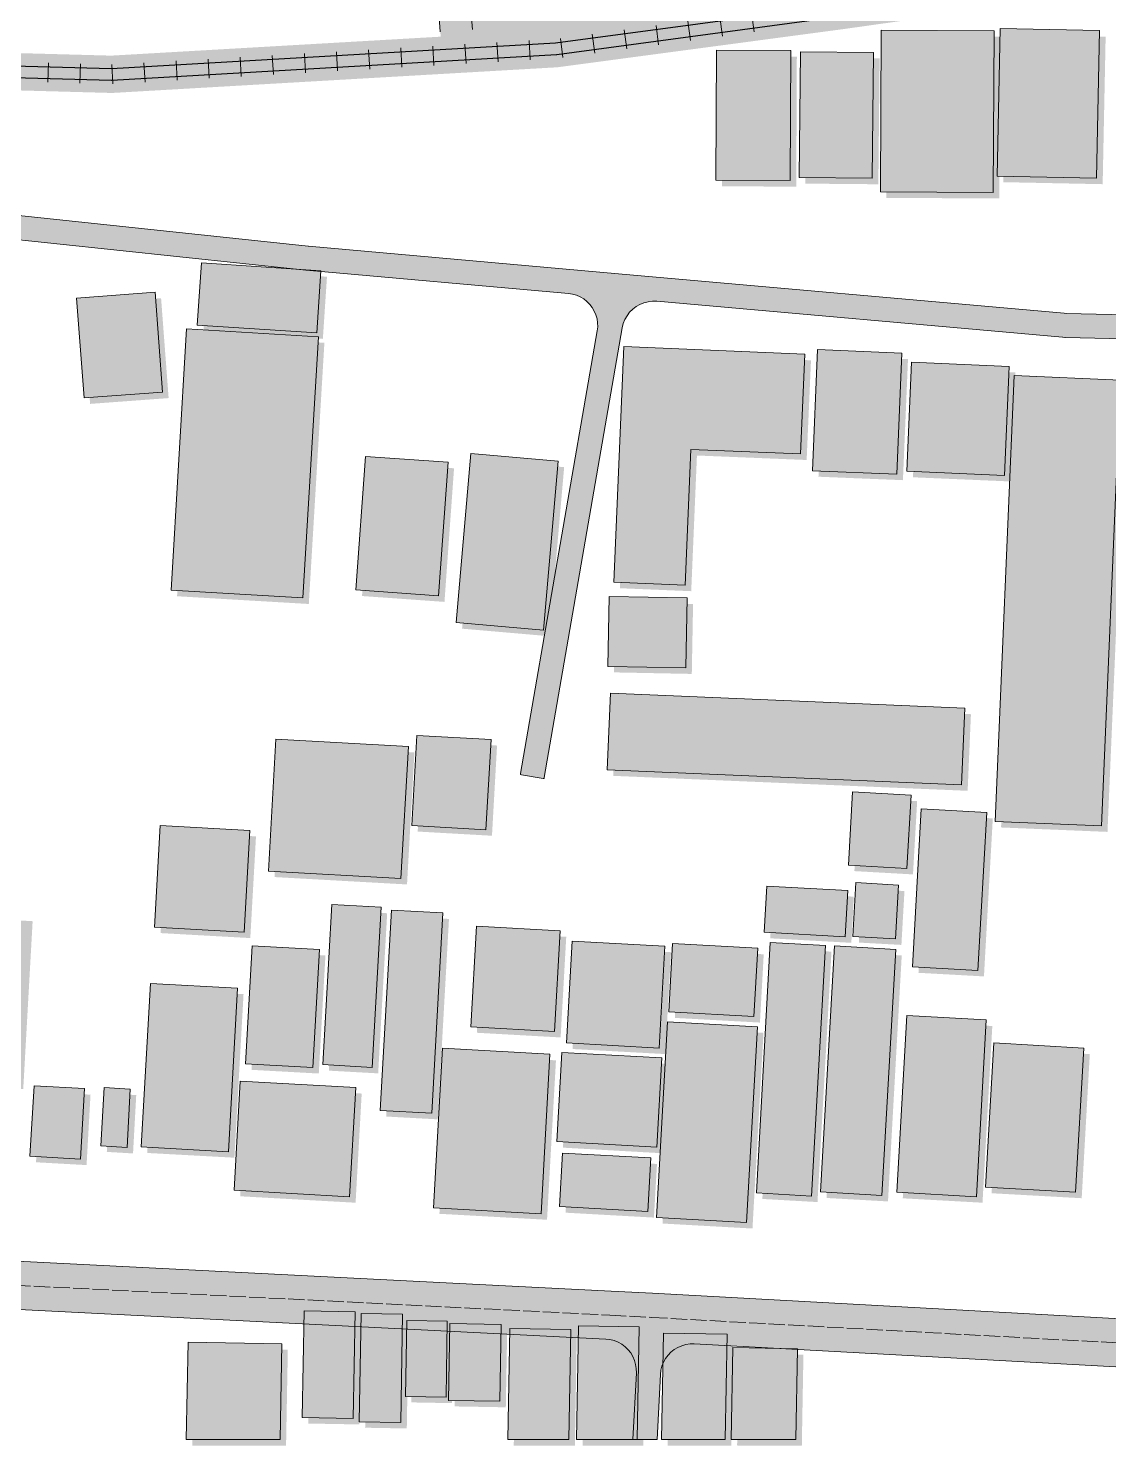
# Model space of a CAD drawing. Header units: metres. Extents: x 305859 to 307221, y 9155922 to 9156786.
# Drawn here: x 306491.3 to 306625.7, y 9155924.2 to 9156100.6 of the extents above; entities that cross this region are included whole.
import ezdxf

# ---------------------------------------------------------------- set-up
doc = ezdxf.new("R2010")
doc.units = ezdxf.units.M
doc.linetypes.add('DASHED', pattern=[1.524, 1.27, -0.254])
for name, color, linetype, lineweight, true_color in [('B-BAYANGAN', 7, 'Continuous', 0, 0x76786c), ('J-PERKERASAN_JALAN', 7, 'Continuous', 9, 0x989896), ('J-SUMBU_KOLEKTOR', 7, 'DASHED', 18, 0xffffff), ('K-BANGUNAN_LUAR_TAPAK', 7, 'Continuous', 9, 0xdedede), ('K-REL_BALAS', 7, 'Continuous', 0, 0xb0a89c), ('K-REL_BANTALAN', 7, 'Continuous', 9, 0x5a5a5a), ('K-REL_KA', 7, 'Continuous', 25, 0x282828)]:
    doc.layers.add(name, color=color, linetype=linetype, lineweight=lineweight, true_color=true_color)

msp = doc.modelspace()

# ---------------------------------------------------------------- hatches: boundary and pattern name
at = {"layer": 'B-BAYANGAN', "true_color": 0x76786c}
h = msp.add_hatch(color=8, dxfattribs=at)
h.dxf.hatch_style = 1
h.paths.add_polyline_path([(306612.96, 9156099.77), (306625.32, 9156099.52), (306624.95, 9156081.17), (306612.59, 9156081.42), (306612.96, 9156099.77)])
h = msp.add_hatch(color=8, dxfattribs=at)
h.dxf.hatch_style = 1
h.paths.add_polyline_path([(306598.16, 9156099.59), (306612.21, 9156099.51), (306612.09, 9156079.39), (306598.04, 9156079.47), (306598.16, 9156099.59)])
h = msp.add_hatch(color=8, dxfattribs=at)
h.dxf.hatch_style = 1
h.paths.add_polyline_path([(306577.67, 9156097.08), (306586.9, 9156097.03), (306586.83, 9156080.86), (306577.59, 9156080.91), (306577.67, 9156097.08)])
h = msp.add_hatch(color=8, dxfattribs=at)
h.dxf.hatch_style = 1
h.paths.add_polyline_path([(306588.11, 9156096.9), (306597.2, 9156096.81), (306597.04, 9156081.16), (306587.95, 9156081.24), (306588.11, 9156096.9)])
h = msp.add_hatch(color=8, dxfattribs=at)
h.dxf.hatch_style = 1
h.paths.add_polyline_path([(306513.58, 9156070.63), (306528.44, 9156069.66), (306527.93, 9156061.93), (306513.06, 9156062.9), (306513.58, 9156070.63)])
h = msp.add_hatch(color=8, dxfattribs=at)
h.dxf.hatch_style = 1
h.paths.add_polyline_path([(306498.02, 9156066.25), (306507.8, 9156066.99), (306508.74, 9156054.56), (306498.97, 9156053.84), (306498.02, 9156066.25)])
h = msp.add_hatch(color=8, dxfattribs=at)
h.dxf.hatch_style = 1
h.paths.add_polyline_path([(306511.72, 9156062.42), (306528.12, 9156061.44), (306526.18, 9156028.95), (306509.79, 9156029.91), (306511.72, 9156062.42)])
h = msp.add_hatch(color=8, dxfattribs=at)
h.dxf.hatch_style = 1
h.paths.add_polyline_path([(306573.76, 9156030.54), (306564.88, 9156030.91), (306566.12, 9156060.21), (306588.66, 9156059.26), (306588.12, 9156046.86), (306574.47, 9156047.42), (306573.76, 9156030.54)])
h = msp.add_hatch(color=8, dxfattribs=at)
h.dxf.hatch_style = 1
h.paths.add_polyline_path([(306600.73, 9156059.41), (306600.1, 9156044.35), (306589.59, 9156044.78), (306590.23, 9156059.85), (306600.73, 9156059.41)])
h = msp.add_hatch(color=8, dxfattribs=at)
h.dxf.hatch_style = 1
h.paths.add_polyline_path([(306614.08, 9156057.75), (306613.49, 9156044.19), (306601.35, 9156044.71), (306601.93, 9156058.26), (306614.08, 9156057.75)])
h = msp.add_hatch(color=8, dxfattribs=at)
h.dxf.hatch_style = 1
h.paths.add_polyline_path([(306614.68, 9156056.61), (306627.92, 9156056.05), (306625.55, 9156000.6), (306612.31, 9156001.15), (306614.68, 9156056.61)])
h = msp.add_hatch(color=8, dxfattribs=at)
h.dxf.hatch_style = 1
h.paths.add_polyline_path([(306547.1, 9156046.91), (306557.95, 9156045.97), (306556.11, 9156024.94), (306545.25, 9156025.88), (306547.1, 9156046.91)])
h = msp.add_hatch(color=8, dxfattribs=at)
h.dxf.hatch_style = 1
h.paths.add_polyline_path([(306533.99, 9156046.56), (306544.25, 9156045.83), (306543.06, 9156029.21), (306532.8, 9156029.94), (306533.99, 9156046.56)])
h = msp.add_hatch(color=8, dxfattribs=at)
h.dxf.hatch_style = 1
h.paths.add_polyline_path([(306564.31, 9156029.13), (306573.99, 9156028.95), (306573.83, 9156020.25), (306564.14, 9156020.44), (306564.31, 9156029.13)])
h = msp.add_hatch(color=8, dxfattribs=at)
h.dxf.hatch_style = 1
h.paths.add_polyline_path([(306564.45, 9156017.11), (306608.56, 9156015.24), (306608.15, 9156005.71), (306564.05, 9156007.57), (306564.45, 9156017.11)])
h = msp.add_hatch(color=8, dxfattribs=at)
h.dxf.hatch_style = 1
h.paths.add_polyline_path([(306540.36, 9156011.84), (306549.6, 9156011.34), (306548.97, 9156000.12), (306539.73, 9156000.64), (306540.36, 9156011.84)])
h = msp.add_hatch(color=8, dxfattribs=at)
h.dxf.hatch_style = 1
h.paths.add_polyline_path([(306522.84, 9156011.4), (306539.32, 9156010.48), (306538.4, 9155994.06), (306521.92, 9155994.98), (306522.84, 9156011.4)])
h = msp.add_hatch(color=8, dxfattribs=at)
h.dxf.hatch_style = 1
h.paths.add_polyline_path([(306594.57, 9156004.82), (306601.87, 9156004.42), (306601.35, 9155995.31), (306594.06, 9155995.72), (306594.57, 9156004.82)])
h = msp.add_hatch(color=8, dxfattribs=at)
h.dxf.hatch_style = 1
h.paths.add_polyline_path([(306611.28, 9156002.28), (306610.18, 9155982.62), (306602.03, 9155983.07), (306603.13, 9156002.73), (306611.28, 9156002.28)])
h = msp.add_hatch(color=8, dxfattribs=at)
h.dxf.hatch_style = 1
h.paths.add_polyline_path([(306508.45, 9156000.65), (306519.61, 9156000.04), (306518.9, 9155987.39), (306507.74, 9155988.01), (306508.45, 9156000.65)])
h = msp.add_hatch(color=8, dxfattribs=at)
h.dxf.hatch_style = 1
h.paths.add_polyline_path([(306583.91, 9155993.11), (306593.99, 9155992.54), (306593.68, 9155986.8), (306583.59, 9155987.36), (306583.91, 9155993.11)])
h = msp.add_hatch(color=8, dxfattribs=at)
h.dxf.hatch_style = 1
h.paths.add_polyline_path([(306594.99, 9155993.54), (306600.29, 9155993.24), (306599.91, 9155986.54), (306594.62, 9155986.83), (306594.99, 9155993.54)])
h = msp.add_hatch(color=8, dxfattribs=at)
h.dxf.hatch_style = 1
h.paths.add_polyline_path([(306529.79, 9155990.82), (306535.93, 9155990.48), (306534.81, 9155970.56), (306528.68, 9155970.9), (306529.79, 9155990.82)])
h = msp.add_hatch(color=8, dxfattribs=at)
h.dxf.hatch_style = 1
h.paths.add_polyline_path([(306483.02, 9155989.98), (306491.82, 9155989.49), (306490.65, 9155968.6), (306481.84, 9155969.09), (306483.02, 9155989.98)])
h = msp.add_hatch(color=8, dxfattribs=at)
h.dxf.hatch_style = 1
h.paths.add_polyline_path([(306537.21, 9155990.13), (306543.62, 9155989.77), (306542.22, 9155964.84), (306535.81, 9155965.19), (306537.21, 9155990.13)])
h = msp.add_hatch(color=8, dxfattribs=at)
h.dxf.hatch_style = 1
h.paths.add_polyline_path([(306547.79, 9155988.13), (306558.21, 9155987.55), (306557.51, 9155975.03), (306547.09, 9155975.61), (306547.79, 9155988.13)])
h = msp.add_hatch(color=8, dxfattribs=at)
h.dxf.hatch_style = 1
h.paths.add_polyline_path([(306519.88, 9155985.69), (306528.25, 9155985.23), (306527.42, 9155970.54), (306519.06, 9155971), (306519.88, 9155985.69)])
h = msp.add_hatch(color=8, dxfattribs=at)
h.dxf.hatch_style = 1
h.paths.add_polyline_path([(306559.71, 9155986.26), (306571.24, 9155985.63), (306570.53, 9155972.96), (306559, 9155973.59), (306559.71, 9155986.26)])
h = msp.add_hatch(color=8, dxfattribs=at)
h.dxf.hatch_style = 1
h.paths.add_polyline_path([(306572.19, 9155985.96), (306582.78, 9155985.37), (306582.31, 9155976.88), (306571.72, 9155977.46), (306572.19, 9155985.96)])
h = msp.add_hatch(color=8, dxfattribs=at)
h.dxf.hatch_style = 1
h.paths.add_polyline_path([(306584.35, 9155986.08), (306591.21, 9155985.7), (306589.47, 9155954.55), (306582.61, 9155954.94), (306584.35, 9155986.08)])
h = msp.add_hatch(color=8, dxfattribs=at)
h.dxf.hatch_style = 1
h.paths.add_polyline_path([(306592.32, 9155985.66), (306599.95, 9155985.23), (306598.24, 9155954.63), (306590.6, 9155955.06), (306592.32, 9155985.66)])
h = msp.add_hatch(color=8, dxfattribs=at)
h.dxf.hatch_style = 1
h.paths.add_polyline_path([(306507.22, 9155981.01), (306518.06, 9155980.41), (306516.92, 9155960.07), (306506.08, 9155960.66), (306507.22, 9155981.01)])
h = msp.add_hatch(color=8, dxfattribs=at)
h.dxf.hatch_style = 1
h.paths.add_polyline_path([(306571.56, 9155976.21), (306582.75, 9155975.6), (306581.38, 9155951.26), (306570.19, 9155951.88), (306571.56, 9155976.21)])
h = msp.add_hatch(color=8, dxfattribs=at)
h.dxf.hatch_style = 1
h.paths.add_polyline_path([(306611.22, 9155976.45), (306610, 9155954.47), (306600.08, 9155955.02), (306601.32, 9155977), (306611.22, 9155976.45)])
h = msp.add_hatch(color=8, dxfattribs=at)
h.dxf.hatch_style = 1
h.paths.add_polyline_path([(306543.56, 9155972.93), (306556.93, 9155972.18), (306555.82, 9155952.35), (306542.43, 9155953.09), (306543.56, 9155972.93)])
h = msp.add_hatch(color=8, dxfattribs=at)
h.dxf.hatch_style = 1
h.paths.add_polyline_path([(306623.35, 9155972.96), (306622.34, 9155955.03), (306611.13, 9155955.65), (306612.14, 9155973.59), (306623.35, 9155972.96)])
h = msp.add_hatch(color=8, dxfattribs=at)
h.dxf.hatch_style = 1
h.paths.add_polyline_path([(306558.42, 9155972.41), (306570.85, 9155971.73), (306570.23, 9155960.62), (306557.8, 9155961.32), (306558.42, 9155972.41)])
h = msp.add_hatch(color=8, dxfattribs=at)
h.dxf.hatch_style = 1
h.paths.add_polyline_path([(306492.74, 9155968.25), (306499.02, 9155967.91), (306498.53, 9155959.15), (306492.24, 9155959.5), (306492.74, 9155968.25)])
h = msp.add_hatch(color=8, dxfattribs=at)
h.dxf.hatch_style = 1
h.paths.add_polyline_path([(306501.46, 9155968.04), (306504.71, 9155967.86), (306504.31, 9155960.6), (306501.05, 9155960.79), (306501.46, 9155968.04)])
h = msp.add_hatch(color=8, dxfattribs=at)
h.dxf.hatch_style = 1
h.paths.add_polyline_path([(306518.4, 9155968.84), (306532.76, 9155968.05), (306532, 9155954.47), (306517.64, 9155955.27), (306518.4, 9155968.84)])
h = msp.add_hatch(color=8, dxfattribs=at)
h.dxf.hatch_style = 1
h.paths.add_polyline_path([(306558.5, 9155959.9), (306569.5, 9155959.29), (306569.12, 9155952.62), (306558.13, 9155953.23), (306558.5, 9155959.9)])
h = msp.add_hatch(color=8, dxfattribs=at)
h.dxf.hatch_style = 1
h.paths.add_polyline_path([(306526.35, 9155940.26), (306532.69, 9155940.14), (306532.46, 9155926.89), (306526.12, 9155927), (306526.35, 9155940.26)])
h = msp.add_hatch(color=8, dxfattribs=at)
h.dxf.hatch_style = 1
h.paths.add_polyline_path([(306533.43, 9155939.94), (306538.6, 9155939.85), (306538.37, 9155926.39), (306533.19, 9155926.48), (306533.43, 9155939.94)])
h = msp.add_hatch(color=8, dxfattribs=at)
h.dxf.hatch_style = 1
h.paths.add_polyline_path([(306539.12, 9155939.07), (306544.16, 9155938.98), (306544, 9155929.54), (306538.94, 9155929.63), (306539.12, 9155939.07)])
h = msp.add_hatch(color=8, dxfattribs=at)
h.dxf.hatch_style = 1
h.paths.add_polyline_path([(306544.48, 9155938.68), (306550.86, 9155938.57), (306550.69, 9155929.02), (306544.31, 9155929.13), (306544.48, 9155938.68)])
h = msp.add_hatch(color=8, dxfattribs=at)
h.dxf.hatch_style = 1
h.paths.add_polyline_path([(306551.93, 9155938.08), (306559.52, 9155937.94), (306559.28, 9155924.25), (306551.68, 9155924.25), (306551.93, 9155938.08)])
h = msp.add_hatch(color=8, dxfattribs=at)
h.dxf.hatch_style = 1
h.paths.add_polyline_path([(306560.5, 9155938.4), (306568.03, 9155938.27), (306567.78, 9155924.25), (306560.25, 9155924.25), (306560.5, 9155938.4)])
h = msp.add_hatch(color=8, dxfattribs=at)
h.dxf.hatch_style = 1
h.paths.add_polyline_path([(306571.07, 9155937.5), (306578.98, 9155937.36), (306578.75, 9155924.25), (306570.83, 9155924.25), (306571.07, 9155937.5)])
h = msp.add_hatch(color=8, dxfattribs=at)
h.dxf.hatch_style = 1
h.paths.add_polyline_path([(306511.9, 9155936.39), (306523.57, 9155936.18), (306523.35, 9155924.25), (306511.69, 9155924.25), (306511.9, 9155936.39)])
h = msp.add_hatch(color=8, dxfattribs=at)
h.dxf.hatch_style = 1
h.paths.add_polyline_path([(306579.68, 9155935.7), (306587.72, 9155935.56), (306587.52, 9155924.25), (306580.96, 9155924.25), (306579.47, 9155924.27), (306579.68, 9155935.7)])
at = {"layer": 'J-PERKERASAN_JALAN', "true_color": 0xa8a8a6}
h = msp.add_hatch(color=253, dxfattribs=at)
h.dxf.hatch_style = 1
h.paths.add_polyline_path([(306571.65, 9155936.21), (306571.24, 9155935.88), (306570.87, 9155935.51), (306570.56, 9155935.09), (306570.31, 9155934.63), (306570.11, 9155934.14), (306569.98, 9155933.63), (306569.92, 9155933.11), (306569.52, 9155925), (306566.51, 9155925), (306566.93, 9155933.31), (306566.92, 9155933.83), (306566.84, 9155934.35), (306566.7, 9155934.85), (306566.49, 9155935.33), (306566.23, 9155935.78), (306565.9, 9155936.19), (306565.53, 9155936.56), (306565.11, 9155936.87), (306564.65, 9155937.12), (306564.16, 9155937.31), (306563.65, 9155937.44), (306563.14, 9155937.5), (306409.66, 9155945.23), (306409.14, 9155945.22), (306408.62, 9155945.15), (306408.12, 9155945), (306407.64, 9155944.79), (306407.19, 9155944.52), (306406.78, 9155944.2), (306406.41, 9155943.82), (306406.1, 9155943.4), (306405.84, 9155942.94), (306405.65, 9155942.45), (306405.53, 9155941.95), (306405.47, 9155941.43), (306404.69, 9155925), (306401.68, 9155925), (306402.47, 9155941.55), (306402.46, 9155942.07), (306402.38, 9155942.6), (306402.23, 9155943.1), (306402.02, 9155943.59), (306401.75, 9155944.04), (306401.41, 9155944.45), (306401.03, 9155944.81), (306400.6, 9155945.12), (306400.14, 9155945.37), (306399.65, 9155945.56), (306399.13, 9155945.68), (306398.61, 9155945.73), (306357.29, 9155947.12), (306357.29, 9155953.13), (306396.8, 9155951.8), (306397.34, 9155951.82), (306397.87, 9155951.91), (306398.38, 9155952.07), (306398.87, 9155952.29), (306399.32, 9155952.58), (306399.73, 9155952.93), (306400.09, 9155953.33), (306400.39, 9155953.78), (306400.63, 9155954.26), (306400.8, 9155954.77), (306400.9, 9155955.3), (306411.45, 9156038.85), (306416.49, 9156078.01), (306416.52, 9156078.53), (306416.48, 9156079.06), (306416.38, 9156079.57), (306416.2, 9156080.07), (306415.97, 9156080.54), (306415.67, 9156080.98), (306415.32, 9156081.37), (306414.92, 9156081.72), (306414.48, 9156082), (306414, 9156082.23), (306413.5, 9156082.39), (306412.99, 9156082.49), (306357.29, 9156089.03), (306357.29, 9156092.05), (306418.83, 9156084.82), (306418.87, 9156084.82), (306526.09, 9156073.47), (306526.16, 9156073.47), (306564.7, 9156070.03), (306620.15, 9156065.11), (306620.42, 9156065.1), (306854.86, 9156059.86), (306855.39, 9156059.88), (306855.9, 9156059.97), (306856.4, 9156060.13), (306856.88, 9156060.35), (306857.32, 9156060.64), (306857.72, 9156060.97), (306858.08, 9156061.36), (306858.38, 9156061.79), (306858.62, 9156062.26), (306858.8, 9156062.75), (306858.91, 9156063.26), (306858.21, 9156058.67), (306858.19, 9156058.4), (306857.84, 9156052.64), (306857.83, 9156053.18), (306857.76, 9156053.71), (306857.61, 9156054.22), (306857.4, 9156054.71), (306857.12, 9156055.17), (306856.79, 9156055.59), (306856.4, 9156055.96), (306855.96, 9156056.27), (306855.49, 9156056.53), (306854.99, 9156056.71), (306854.47, 9156056.83), (306853.93, 9156056.88), (306620.3, 9156062.1), (306620.25, 9156062.1), (306619.99, 9156062.12), (306619.94, 9156062.12), (306569.48, 9156066.6), (306568.94, 9156066.61), (306568.4, 9156066.55), (306567.88, 9156066.41), (306567.37, 9156066.21), (306566.91, 9156065.94), (306566.48, 9156065.61), (306566.1, 9156065.23), (306565.77, 9156064.8), (306565.51, 9156064.32), (306565.31, 9156063.82), (306565.18, 9156063.3), (306555.48, 9156007.35), (306555.45, 9156007.23), (306555.33, 9156007.24), (306552.63, 9156007.71), (306552.51, 9156007.74), (306552.52, 9156007.86), (306562.07, 9156062.91), (306562.12, 9156063.41), (306562.11, 9156063.92), (306562.04, 9156064.42), (306561.9, 9156064.91), (306561.7, 9156065.38), (306561.45, 9156065.82), (306561.14, 9156066.22), (306560.78, 9156066.59), (306560.38, 9156066.9), (306559.94, 9156067.16), (306559.47, 9156067.36), (306558.99, 9156067.5), (306558.48, 9156067.58), (306525.86, 9156070.48), (306525.83, 9156070.48), (306423.87, 9156081.27), (306423.36, 9156081.29), (306422.84, 9156081.25), (306422.34, 9156081.14), (306421.86, 9156080.96), (306421.4, 9156080.73), (306420.97, 9156080.43), (306420.59, 9156080.09), (306420.25, 9156079.7), (306419.97, 9156079.27), (306419.75, 9156078.8), (306419.58, 9156078.31), (306419.48, 9156077.81), (306414.43, 9156038.48), (306414.43, 9156038.47), (306404, 9155955.83), (306403.96, 9155955.32), (306404, 9155954.82), (306404.09, 9155954.32), (306404.25, 9155953.84), (306404.47, 9155953.38), (306404.74, 9155952.96), (306405.07, 9155952.57), (306405.44, 9155952.23), (306405.85, 9155951.93), (306406.3, 9155951.69), (306406.77, 9155951.51), (306407.26, 9155951.39), (306407.76, 9155951.33), (306563.8, 9155943.48), (306568.94, 9155943.2), (306704.39, 9155935.81), (306704.44, 9155935.81), (306846.44, 9155929.79), (306846.95, 9155929.8), (306847.46, 9155929.88), (306847.96, 9155930.03), (306848.43, 9155930.23), (306848.88, 9155930.5), (306849.28, 9155930.82), (306849.64, 9155931.19), (306849.95, 9155931.6), (306850.21, 9155932.05), (306850.4, 9155932.53), (306850.53, 9155933.03), (306850.6, 9155933.55), (306850.18, 9155926.69), (306856.14, 9155926.32), (306855.99, 9155926.28), (306855.82, 9155926.25), (306855.32, 9155926.07), (306854.85, 9155925.83), (306854.41, 9155925.53), (306854.01, 9155925.18), (306853.86, 9155925), (306817.81, 9155925), (306704.15, 9155929.81), (306704.11, 9155929.82), (306574.14, 9155936.91), (306573.61, 9155936.9), (306573.09, 9155936.83), (306572.59, 9155936.68), (306572.1, 9155936.48), (306571.65, 9155936.21)])
at = {"layer": 'K-BANGUNAN_LUAR_TAPAK', "true_color": 0xececea}
h = msp.add_hatch(color=7, dxfattribs=at)
h.dxf.hatch_style = 1
h.paths.add_polyline_path([(306597.41, 9156100.34), (306611.46, 9156100.26), (306611.34, 9156080.14), (306597.29, 9156080.22), (306597.41, 9156100.34)])
h = msp.add_hatch(color=7, dxfattribs=at)
h.dxf.hatch_style = 1
h.paths.add_polyline_path([(306612.21, 9156100.52), (306624.57, 9156100.27), (306624.2, 9156081.92), (306611.84, 9156082.17), (306612.21, 9156100.52)])
h = msp.add_hatch(color=7, dxfattribs=at)
h.dxf.hatch_style = 1
h.paths.add_polyline_path([(306576.92, 9156097.83), (306586.15, 9156097.78), (306586.08, 9156081.61), (306576.84, 9156081.66), (306576.92, 9156097.83)])
h = msp.add_hatch(color=7, dxfattribs=at)
h.dxf.hatch_style = 1
h.paths.add_polyline_path([(306587.36, 9156097.65), (306596.45, 9156097.56), (306596.29, 9156081.91), (306587.2, 9156081.99), (306587.36, 9156097.65)])
h = msp.add_hatch(color=7, dxfattribs=at)
h.dxf.hatch_style = 1
h.paths.add_polyline_path([(306512.83, 9156071.38), (306527.69, 9156070.41), (306527.18, 9156062.68), (306512.31, 9156063.65), (306512.83, 9156071.38)])
h = msp.add_hatch(color=7, dxfattribs=at)
h.dxf.hatch_style = 1
h.paths.add_polyline_path([(306497.27, 9156067), (306507.05, 9156067.74), (306507.99, 9156055.31), (306498.22, 9156054.59), (306497.27, 9156067)])
h = msp.add_hatch(color=7, dxfattribs=at)
h.dxf.hatch_style = 1
h.paths.add_polyline_path([(306510.97, 9156063.17), (306527.37, 9156062.19), (306525.43, 9156029.7), (306509.04, 9156030.66), (306510.97, 9156063.17)])
h = msp.add_hatch(color=7, dxfattribs=at)
h.dxf.hatch_style = 1
h.paths.add_polyline_path([(306573.01, 9156031.29), (306564.13, 9156031.66), (306565.37, 9156060.96), (306587.91, 9156060.01), (306587.37, 9156047.61), (306573.72, 9156048.17), (306573.01, 9156031.29)])
h = msp.add_hatch(color=7, dxfattribs=at)
h.dxf.hatch_style = 1
h.paths.add_polyline_path([(306599.98, 9156060.16), (306599.35, 9156045.1), (306588.84, 9156045.53), (306589.48, 9156060.6), (306599.98, 9156060.16)])
h = msp.add_hatch(color=7, dxfattribs=at)
h.dxf.hatch_style = 1
h.paths.add_polyline_path([(306613.33, 9156058.5), (306612.74, 9156044.94), (306600.6, 9156045.46), (306601.18, 9156059.01), (306613.33, 9156058.5)])
h = msp.add_hatch(color=7, dxfattribs=at)
h.dxf.hatch_style = 1
h.paths.add_polyline_path([(306613.93, 9156057.36), (306627.17, 9156056.8), (306624.8, 9156001.35), (306611.56, 9156001.9), (306613.93, 9156057.36)])
h = msp.add_hatch(color=7, dxfattribs=at)
h.dxf.hatch_style = 1
h.paths.add_polyline_path([(306533.24, 9156047.31), (306543.5, 9156046.58), (306542.31, 9156029.96), (306532.05, 9156030.69), (306533.24, 9156047.31)])
h = msp.add_hatch(color=7, dxfattribs=at)
h.dxf.hatch_style = 1
h.paths.add_polyline_path([(306546.35, 9156047.66), (306557.2, 9156046.72), (306555.36, 9156025.69), (306544.5, 9156026.63), (306546.35, 9156047.66)])
h = msp.add_hatch(color=7, dxfattribs=at)
h.dxf.hatch_style = 1
h.paths.add_polyline_path([(306563.56, 9156029.88), (306573.24, 9156029.7), (306573.08, 9156021), (306563.39, 9156021.19), (306563.56, 9156029.88)])
h = msp.add_hatch(color=7, dxfattribs=at)
h.dxf.hatch_style = 1
h.paths.add_polyline_path([(306563.7, 9156017.86), (306607.81, 9156015.99), (306607.4, 9156006.46), (306563.3, 9156008.32), (306563.7, 9156017.86)])
h = msp.add_hatch(color=7, dxfattribs=at)
h.dxf.hatch_style = 1
h.paths.add_polyline_path([(306522.09, 9156012.15), (306538.57, 9156011.23), (306537.65, 9155994.81), (306521.17, 9155995.73), (306522.09, 9156012.15)])
h = msp.add_hatch(color=7, dxfattribs=at)
h.dxf.hatch_style = 1
h.paths.add_polyline_path([(306539.61, 9156012.59), (306548.85, 9156012.09), (306548.22, 9156000.87), (306538.98, 9156001.39), (306539.61, 9156012.59)])
h = msp.add_hatch(color=7, dxfattribs=at)
h.dxf.hatch_style = 1
h.paths.add_polyline_path([(306593.82, 9156005.57), (306601.12, 9156005.17), (306600.6, 9155996.06), (306593.31, 9155996.47), (306593.82, 9156005.57)])
h = msp.add_hatch(color=7, dxfattribs=at)
h.dxf.hatch_style = 1
h.paths.add_polyline_path([(306610.53, 9156003.03), (306609.43, 9155983.37), (306601.28, 9155983.82), (306602.38, 9156003.48), (306610.53, 9156003.03)])
h = msp.add_hatch(color=7, dxfattribs=at)
h.dxf.hatch_style = 1
h.paths.add_polyline_path([(306507.7, 9156001.4), (306518.86, 9156000.79), (306518.15, 9155988.14), (306506.99, 9155988.76), (306507.7, 9156001.4)])
h = msp.add_hatch(color=7, dxfattribs=at)
h.dxf.hatch_style = 1
h.paths.add_polyline_path([(306583.16, 9155993.86), (306593.24, 9155993.29), (306592.93, 9155987.55), (306582.84, 9155988.11), (306583.16, 9155993.86)])
h = msp.add_hatch(color=7, dxfattribs=at)
h.dxf.hatch_style = 1
h.paths.add_polyline_path([(306594.24, 9155994.29), (306599.54, 9155993.99), (306599.16, 9155987.29), (306593.87, 9155987.58), (306594.24, 9155994.29)])
h = msp.add_hatch(color=7, dxfattribs=at)
h.dxf.hatch_style = 1
h.paths.add_polyline_path([(306529.04, 9155991.57), (306535.18, 9155991.23), (306534.06, 9155971.31), (306527.93, 9155971.65), (306529.04, 9155991.57)])
h = msp.add_hatch(color=7, dxfattribs=at)
h.dxf.hatch_style = 1
h.paths.add_polyline_path([(306536.46, 9155990.88), (306542.87, 9155990.52), (306541.47, 9155965.59), (306535.06, 9155965.94), (306536.46, 9155990.88)])
h = msp.add_hatch(color=7, dxfattribs=at)
h.dxf.hatch_style = 1
h.paths.add_polyline_path([(306547.04, 9155988.88), (306557.46, 9155988.3), (306556.76, 9155975.78), (306546.34, 9155976.36), (306547.04, 9155988.88)])
h = msp.add_hatch(color=7, dxfattribs=at)
h.dxf.hatch_style = 1
h.paths.add_polyline_path([(306558.96, 9155987.01), (306570.49, 9155986.38), (306569.78, 9155973.71), (306558.25, 9155974.34), (306558.96, 9155987.01)])
h = msp.add_hatch(color=7, dxfattribs=at)
h.dxf.hatch_style = 1
h.paths.add_polyline_path([(306583.6, 9155986.83), (306590.46, 9155986.45), (306588.72, 9155955.3), (306581.86, 9155955.69), (306583.6, 9155986.83)])
h = msp.add_hatch(color=7, dxfattribs=at)
h.dxf.hatch_style = 1
h.paths.add_polyline_path([(306519.13, 9155986.44), (306527.5, 9155985.98), (306526.67, 9155971.29), (306518.31, 9155971.75), (306519.13, 9155986.44)])
h = msp.add_hatch(color=7, dxfattribs=at)
h.dxf.hatch_style = 1
h.paths.add_polyline_path([(306571.44, 9155986.71), (306582.03, 9155986.12), (306581.56, 9155977.63), (306570.97, 9155978.21), (306571.44, 9155986.71)])
h = msp.add_hatch(color=7, dxfattribs=at)
h.dxf.hatch_style = 1
h.paths.add_polyline_path([(306591.57, 9155986.41), (306599.2, 9155985.98), (306597.49, 9155955.38), (306589.85, 9155955.81), (306591.57, 9155986.41)])
h = msp.add_hatch(color=7, dxfattribs=at)
h.dxf.hatch_style = 1
h.paths.add_polyline_path([(306506.47, 9155981.76), (306517.31, 9155981.16), (306516.17, 9155960.82), (306505.33, 9155961.41), (306506.47, 9155981.76)])
h = msp.add_hatch(color=7, dxfattribs=at)
h.dxf.hatch_style = 1
h.paths.add_polyline_path([(306570.81, 9155976.96), (306582, 9155976.35), (306580.63, 9155952.01), (306569.44, 9155952.63), (306570.81, 9155976.96)])
h = msp.add_hatch(color=7, dxfattribs=at)
h.dxf.hatch_style = 1
h.paths.add_polyline_path([(306610.47, 9155977.2), (306609.25, 9155955.22), (306599.33, 9155955.77), (306600.57, 9155977.75), (306610.47, 9155977.2)])
h = msp.add_hatch(color=7, dxfattribs=at)
h.dxf.hatch_style = 1
h.paths.add_polyline_path([(306542.81, 9155973.68), (306556.18, 9155972.93), (306555.07, 9155953.1), (306541.68, 9155953.84), (306542.81, 9155973.68)])
h = msp.add_hatch(color=7, dxfattribs=at)
h.dxf.hatch_style = 1
h.paths.add_polyline_path([(306557.67, 9155973.16), (306570.1, 9155972.48), (306569.48, 9155961.37), (306557.05, 9155962.07), (306557.67, 9155973.16)])
h = msp.add_hatch(color=7, dxfattribs=at)
h.dxf.hatch_style = 1
h.paths.add_polyline_path([(306622.6, 9155973.71), (306621.59, 9155955.78), (306610.38, 9155956.4), (306611.39, 9155974.34), (306622.6, 9155973.71)])
h = msp.add_hatch(color=7, dxfattribs=at)
h.dxf.hatch_style = 1
h.paths.add_polyline_path([(306517.65, 9155969.59), (306532.01, 9155968.8), (306531.25, 9155955.22), (306516.89, 9155956.02), (306517.65, 9155969.59)])
h = msp.add_hatch(color=7, dxfattribs=at)
h.dxf.hatch_style = 1
h.paths.add_polyline_path([(306491.99, 9155969), (306498.27, 9155968.66), (306497.78, 9155959.9), (306491.49, 9155960.25), (306491.99, 9155969)])
h = msp.add_hatch(color=7, dxfattribs=at)
h.dxf.hatch_style = 1
h.paths.add_polyline_path([(306500.71, 9155968.79), (306503.96, 9155968.61), (306503.56, 9155961.35), (306500.3, 9155961.54), (306500.71, 9155968.79)])
h = msp.add_hatch(color=7, dxfattribs=at)
h.dxf.hatch_style = 1
h.paths.add_polyline_path([(306557.75, 9155960.65), (306568.75, 9155960.04), (306568.37, 9155953.37), (306557.38, 9155953.98), (306557.75, 9155960.65)])
h = msp.add_hatch(color=7, dxfattribs=at)
h.dxf.hatch_style = 1
h.paths.add_polyline_path([(306525.6, 9155941.01), (306531.94, 9155940.89), (306531.71, 9155927.64), (306525.37, 9155927.75), (306525.6, 9155941.01)])
h = msp.add_hatch(color=7, dxfattribs=at)
h.dxf.hatch_style = 1
h.paths.add_polyline_path([(306532.68, 9155940.69), (306537.85, 9155940.6), (306537.62, 9155927.14), (306532.44, 9155927.23), (306532.68, 9155940.69)])
h = msp.add_hatch(color=7, dxfattribs=at)
h.dxf.hatch_style = 1
h.paths.add_polyline_path([(306538.37, 9155939.82), (306543.41, 9155939.73), (306543.25, 9155930.29), (306538.19, 9155930.38), (306538.37, 9155939.82)])
h = msp.add_hatch(color=7, dxfattribs=at)
h.dxf.hatch_style = 1
h.paths.add_polyline_path([(306543.73, 9155939.43), (306550.11, 9155939.32), (306549.94, 9155929.77), (306543.56, 9155929.88), (306543.73, 9155939.43)])
h = msp.add_hatch(color=7, dxfattribs=at)
h.dxf.hatch_style = 1
h.paths.add_polyline_path([(306551.18, 9155938.83), (306558.77, 9155938.69), (306558.53, 9155925), (306550.93, 9155925), (306551.18, 9155938.83)])
h = msp.add_hatch(color=7, dxfattribs=at)
h.dxf.hatch_style = 1
h.paths.add_polyline_path([(306559.75, 9155939.15), (306567.28, 9155939.02), (306567.03, 9155925), (306559.5, 9155925), (306559.75, 9155939.15)])
h = msp.add_hatch(color=7, dxfattribs=at)
h.dxf.hatch_style = 1
h.paths.add_polyline_path([(306570.32, 9155938.25), (306578.23, 9155938.11), (306578, 9155925), (306570.08, 9155925), (306570.32, 9155938.25)])
h = msp.add_hatch(color=7, dxfattribs=at)
h.dxf.hatch_style = 1
h.paths.add_polyline_path([(306511.15, 9155937.14), (306522.82, 9155936.93), (306522.6, 9155925), (306510.94, 9155925), (306511.15, 9155937.14)])
h = msp.add_hatch(color=7, dxfattribs=at)
h.dxf.hatch_style = 1
h.paths.add_polyline_path([(306578.93, 9155936.45), (306586.97, 9155936.31), (306586.77, 9155925), (306580.21, 9155925), (306578.72, 9155925.02), (306578.93, 9155936.45)])
at = {"layer": 'K-REL_BALAS', "true_color": 0xbeb8ae}
h = msp.add_hatch(color=9, dxfattribs=at)
h.dxf.hatch_style = 1
h.paths.add_polyline_path([(306482.16, 9156097.69), (306501.6, 9156097.16), (306542.59, 9156099.52), (306542.39, 9156102.19), (306542.28, 9156103.62), (306568.72, 9156105.58), (306591.59, 9156108.69), (306569.68, 9156106.67), (306569.61, 9156106.67), (306569.55, 9156106.67), (306569.48, 9156106.66), (306524.35, 9156106.47), (306524.3, 9156106.47), (306524.26, 9156106.47), (306524.22, 9156106.47), (306482.16, 9156108.6), (306482.16, 9156113.24), (306482.95, 9156113.2), (306482.16, 9156113.26), (306482.16, 9156117.91), (306520.14, 9156115.4), (306566.87, 9156114.98), (306613.86, 9156118.42), (306780.42, 9156141.94), (306829.44, 9156149.59), (306829.44, 9156141.1), (306798.46, 9156136.76), (306829.44, 9156140.94), (306829.44, 9156132.19), (306677.95, 9156112.49), (306592.69, 9156100.46), (306592.69, 9156100.46), (306592.68, 9156100.46), (306592.68, 9156100.46), (306557.24, 9156095.73), (306557.18, 9156095.72), (306557.13, 9156095.72), (306557.07, 9156095.71), (306501.77, 9156092.52), (306501.71, 9156092.52), (306501.64, 9156092.52), (306501.58, 9156092.52), (306482.16, 9156093.05), (306482.16, 9156097.69)])

# ---------------------------------------------------------------- linework, layer by layer
at = {"layer": 'J-PERKERASAN_JALAN', "color": 8, "lineweight": 13, "true_color": 0x787876}
for points in [[(306319.27, 9156096.52), (306418.83, 9156084.82), (306418.87, 9156084.82), (306526.09, 9156073.47), (306526.16, 9156073.47), (306564.7, 9156070.03), (306620.15, 9156065.11), (306620.42, 9156065.1), (306854.86, 9156059.86)], [(306853.93, 9156056.88), (306620.3, 9156062.1), (306620.25, 9156062.1), (306619.99, 9156062.12), (306619.94, 9156062.12), (306569.48, 9156066.6), (306568.94, 9156066.61), (306568.4, 9156066.55), (306567.88, 9156066.41), (306567.37, 9156066.21), (306566.91, 9156065.94), (306566.48, 9156065.61), (306566.1, 9156065.23), (306565.77, 9156064.8), (306565.51, 9156064.32), (306565.31, 9156063.82), (306565.18, 9156063.3), (306555.48, 9156007.35), (306555.45, 9156007.23), (306555.33, 9156007.24), (306552.63, 9156007.71), (306552.51, 9156007.74), (306552.52, 9156007.86), (306562.07, 9156062.91), (306562.12, 9156063.41), (306562.11, 9156063.92), (306562.04, 9156064.42), (306561.9, 9156064.91), (306561.7, 9156065.38), (306561.45, 9156065.82), (306561.14, 9156066.22), (306560.78, 9156066.59), (306560.38, 9156066.9), (306559.94, 9156067.16), (306559.47, 9156067.36), (306558.99, 9156067.5), (306558.48, 9156067.58), (306525.86, 9156070.48), (306525.83, 9156070.48), (306423.87, 9156081.27)], [(306407.76, 9155951.33), (306563.8, 9155943.48), (306568.94, 9155943.2), (306704.39, 9155935.81), (306704.44, 9155935.81), (306846.44, 9155929.79)], [(306704.11, 9155929.82), (306574.14, 9155936.91), (306573.61, 9155936.9), (306573.09, 9155936.83), (306572.59, 9155936.68), (306572.1, 9155936.48), (306571.65, 9155936.21), (306571.65, 9155936.21), (306571.24, 9155935.88), (306570.87, 9155935.51), (306570.56, 9155935.09), (306570.31, 9155934.63), (306570.11, 9155934.14), (306569.98, 9155933.63), (306569.92, 9155933.11), (306569.52, 9155925), (306566.51, 9155925), (306566.93, 9155933.31), (306566.92, 9155933.83), (306566.84, 9155934.35), (306566.7, 9155934.85), (306566.49, 9155935.33), (306566.23, 9155935.78), (306565.9, 9155936.19), (306565.53, 9155936.56), (306565.11, 9155936.87), (306564.65, 9155937.12), (306564.16, 9155937.31), (306563.65, 9155937.44), (306563.14, 9155937.5), (306409.66, 9155945.23)]]:
    msp.add_lwpolyline(points, dxfattribs=at)
at = {"layer": 'J-SUMBU_KOLEKTOR', "linetype": 'DASHED', "ltscale": 1.6}
msp.add_lwpolyline([(305890, 9155960.64), (305938.03, 9155960.42), (306052.43, 9155958.42), (306113.79, 9155957.35), (306296.41, 9155952.17), (306401.58, 9155948.64), (306404.3, 9155948.5), (306563.65, 9155940.48), (306568.78, 9155940.2), (306704.27, 9155932.81), (306853.17, 9155926.5)], dxfattribs=at)
at = {"layer": 'K-BANGUNAN_LUAR_TAPAK', "color": 253, "lineweight": 9, "true_color": 0xb0b0ae}
for points in [[(306597.41, 9156100.34), (306611.46, 9156100.26), (306611.34, 9156080.14), (306597.29, 9156080.22), (306597.41, 9156100.34)], [(306612.21, 9156100.52), (306624.57, 9156100.27), (306624.2, 9156081.92), (306611.84, 9156082.17), (306612.21, 9156100.52)], [(306576.92, 9156097.83), (306586.15, 9156097.78), (306586.08, 9156081.61), (306576.84, 9156081.66), (306576.92, 9156097.83)], [(306587.36, 9156097.65), (306596.45, 9156097.56), (306596.29, 9156081.91), (306587.2, 9156081.99), (306587.36, 9156097.65)], [(306512.83, 9156071.38), (306527.69, 9156070.41), (306527.18, 9156062.68), (306512.31, 9156063.65), (306512.83, 9156071.38)], [(306497.27, 9156067), (306507.05, 9156067.74), (306507.99, 9156055.31), (306498.22, 9156054.59), (306497.27, 9156067)], [(306510.97, 9156063.17), (306527.37, 9156062.19), (306525.43, 9156029.7), (306509.04, 9156030.66), (306510.97, 9156063.17)], [(306573.01, 9156031.29), (306564.13, 9156031.66), (306565.37, 9156060.96), (306587.91, 9156060.01), (306587.37, 9156047.61), (306573.72, 9156048.17), (306573.01, 9156031.29)], [(306599.98, 9156060.16), (306599.35, 9156045.1), (306588.84, 9156045.53), (306589.48, 9156060.6), (306599.98, 9156060.16)], [(306613.33, 9156058.5), (306612.74, 9156044.94), (306600.6, 9156045.46), (306601.18, 9156059.01), (306613.33, 9156058.5)], [(306613.93, 9156057.36), (306627.17, 9156056.8), (306624.8, 9156001.35), (306611.56, 9156001.9), (306613.93, 9156057.36)], [(306533.24, 9156047.31), (306543.5, 9156046.58), (306542.31, 9156029.96), (306532.05, 9156030.69), (306533.24, 9156047.31)], [(306546.35, 9156047.66), (306557.2, 9156046.72), (306555.36, 9156025.69), (306544.5, 9156026.63), (306546.35, 9156047.66)], [(306563.56, 9156029.88), (306573.24, 9156029.7), (306573.08, 9156021), (306563.39, 9156021.19), (306563.56, 9156029.88)], [(306563.7, 9156017.86), (306607.81, 9156015.99), (306607.4, 9156006.46), (306563.3, 9156008.32), (306563.7, 9156017.86)], [(306522.09, 9156012.15), (306538.57, 9156011.23), (306537.65, 9155994.81), (306521.17, 9155995.73), (306522.09, 9156012.15)], [(306539.61, 9156012.59), (306548.85, 9156012.09), (306548.22, 9156000.87), (306538.98, 9156001.39), (306539.61, 9156012.59)], [(306593.82, 9156005.57), (306601.12, 9156005.17), (306600.6, 9155996.06), (306593.31, 9155996.47), (306593.82, 9156005.57)], [(306610.53, 9156003.03), (306609.43, 9155983.37), (306601.28, 9155983.82), (306602.38, 9156003.48), (306610.53, 9156003.03)], [(306507.7, 9156001.4), (306518.86, 9156000.79), (306518.15, 9155988.14), (306506.99, 9155988.76), (306507.7, 9156001.4)], [(306583.16, 9155993.86), (306593.24, 9155993.29), (306592.93, 9155987.55), (306582.84, 9155988.11), (306583.16, 9155993.86)], [(306594.24, 9155994.29), (306599.54, 9155993.99), (306599.16, 9155987.29), (306593.87, 9155987.58), (306594.24, 9155994.29)], [(306529.04, 9155991.57), (306535.18, 9155991.23), (306534.06, 9155971.31), (306527.93, 9155971.65), (306529.04, 9155991.57)], [(306536.46, 9155990.88), (306542.87, 9155990.52), (306541.47, 9155965.59), (306535.06, 9155965.94), (306536.46, 9155990.88)], [(306547.04, 9155988.88), (306557.46, 9155988.3), (306556.76, 9155975.78), (306546.34, 9155976.36), (306547.04, 9155988.88)], [(306558.96, 9155987.01), (306570.49, 9155986.38), (306569.78, 9155973.71), (306558.25, 9155974.34), (306558.96, 9155987.01)], [(306583.6, 9155986.83), (306590.46, 9155986.45), (306588.72, 9155955.3), (306581.86, 9155955.69), (306583.6, 9155986.83)], [(306519.13, 9155986.44), (306527.5, 9155985.98), (306526.67, 9155971.29), (306518.31, 9155971.75), (306519.13, 9155986.44)], [(306571.44, 9155986.71), (306582.03, 9155986.12), (306581.56, 9155977.63), (306570.97, 9155978.21), (306571.44, 9155986.71)], [(306591.57, 9155986.41), (306599.2, 9155985.98), (306597.49, 9155955.38), (306589.85, 9155955.81), (306591.57, 9155986.41)], [(306506.47, 9155981.76), (306517.31, 9155981.16), (306516.17, 9155960.82), (306505.33, 9155961.41), (306506.47, 9155981.76)], [(306570.81, 9155976.96), (306582, 9155976.35), (306580.63, 9155952.01), (306569.44, 9155952.63), (306570.81, 9155976.96)], [(306610.47, 9155977.2), (306609.25, 9155955.22), (306599.33, 9155955.77), (306600.57, 9155977.75), (306610.47, 9155977.2)], [(306542.81, 9155973.68), (306556.18, 9155972.93), (306555.07, 9155953.1), (306541.68, 9155953.84), (306542.81, 9155973.68)], [(306557.67, 9155973.16), (306570.1, 9155972.48), (306569.48, 9155961.37), (306557.05, 9155962.07), (306557.67, 9155973.16)], [(306622.6, 9155973.71), (306621.59, 9155955.78), (306610.38, 9155956.4), (306611.39, 9155974.34), (306622.6, 9155973.71)], [(306517.65, 9155969.59), (306532.01, 9155968.8), (306531.25, 9155955.22), (306516.89, 9155956.02), (306517.65, 9155969.59)], [(306491.99, 9155969), (306498.27, 9155968.66), (306497.78, 9155959.9), (306491.49, 9155960.25), (306491.99, 9155969)], [(306500.71, 9155968.79), (306503.96, 9155968.61), (306503.56, 9155961.35), (306500.3, 9155961.54), (306500.71, 9155968.79)], [(306557.75, 9155960.65), (306568.75, 9155960.04), (306568.37, 9155953.37), (306557.38, 9155953.98), (306557.75, 9155960.65)], [(306525.6, 9155941.01), (306531.94, 9155940.89), (306531.71, 9155927.64), (306525.37, 9155927.75), (306525.6, 9155941.01)], [(306532.68, 9155940.69), (306537.85, 9155940.6), (306537.62, 9155927.14), (306532.44, 9155927.23), (306532.68, 9155940.69)], [(306538.37, 9155939.82), (306543.41, 9155939.73), (306543.25, 9155930.29), (306538.19, 9155930.38), (306538.37, 9155939.82)], [(306543.73, 9155939.43), (306550.11, 9155939.32), (306549.94, 9155929.77), (306543.56, 9155929.88), (306543.73, 9155939.43)], [(306551.18, 9155938.83), (306558.77, 9155938.69), (306558.53, 9155925), (306550.93, 9155925), (306551.18, 9155938.83)], [(306559.75, 9155939.15), (306567.28, 9155939.02), (306567.03, 9155925), (306559.5, 9155925), (306559.75, 9155939.15)], [(306570.32, 9155938.25), (306578.23, 9155938.11), (306578, 9155925), (306570.08, 9155925), (306570.32, 9155938.25)], [(306511.15, 9155937.14), (306522.82, 9155936.93), (306522.6, 9155925), (306510.94, 9155925), (306511.15, 9155937.14)], [(306578.93, 9155936.45), (306586.97, 9155936.31), (306586.77, 9155925), (306580.21, 9155925), (306578.72, 9155925.02), (306578.93, 9155936.45)]]:
    msp.add_lwpolyline(points, close=True, dxfattribs=at)
at = {"layer": 'K-REL_BANTALAN'}
for points in [[(306542.54, 9156100.11), (306542.36, 9156102.51)], [(306546.53, 9156100.41), (306546.35, 9156102.8)], [(306573.66, 9156099.05), (306573.34, 9156101.43)], [(306577.63, 9156099.58), (306577.31, 9156101.96)], [(306581.59, 9156100.11), (306581.27, 9156102.49)], [(306561.77, 9156097.46), (306561.45, 9156099.84)], [(306565.73, 9156097.99), (306565.41, 9156100.37)], [(306569.7, 9156098.52), (306569.38, 9156100.9)], [(306533.76, 9156095.49), (306533.62, 9156097.89)], [(306537.75, 9156095.72), (306537.61, 9156098.12)], [(306541.74, 9156095.95), (306541.6, 9156098.35)], [(306545.74, 9156096.18), (306545.6, 9156098.58)], [(306549.73, 9156096.41), (306549.59, 9156098.81)], [(306553.72, 9156096.64), (306553.58, 9156099.04)], [(306557.8, 9156096.93), (306557.48, 9156099.31)], [(306493.71, 9156093.85), (306493.78, 9156096.25)], [(306497.71, 9156093.75), (306497.77, 9156096.14)], [(306505.8, 9156093.88), (306505.66, 9156096.27)], [(306509.8, 9156094.11), (306509.66, 9156096.5)], [(306513.79, 9156094.34), (306513.65, 9156096.73)], [(306517.78, 9156094.57), (306517.64, 9156096.96)], [(306521.78, 9156094.8), (306521.64, 9156097.19)], [(306525.77, 9156095.03), (306525.63, 9156097.42)], [(306529.76, 9156095.26), (306529.62, 9156097.65)], [(306501.81, 9156093.65), (306501.67, 9156096.04)]]:
    msp.add_lwpolyline(points, dxfattribs=at)
at = {"layer": 'K-REL_KA'}
for points in [[(305860.23, 9156248.48), (305946.3, 9156219.39), (306110.77, 9156163.83), (306197.15, 9156136.21), (306257.27, 9156119.47), (306315.05, 9156107.15), (306420.69, 9156097.76), (306501.63, 9156095.56), (306556.87, 9156098.74), (306592.27, 9156103.48), (306677.54, 9156115.5)], [(305859.77, 9156247.12), (305945.84, 9156218.02), (306110.31, 9156162.46), (306110.32, 9156162.46), (306196.73, 9156134.83), (306196.75, 9156134.82), (306256.91, 9156118.08), (306256.95, 9156118.07), (306314.79, 9156105.73), (306314.88, 9156105.72), (306420.58, 9156096.32), (306420.63, 9156096.32), (306501.62, 9156094.12), (306501.68, 9156094.12), (306556.98, 9156097.31), (306557.03, 9156097.31), (306592.46, 9156102.05), (306592.47, 9156102.05), (306677.74, 9156114.07)]]:
    msp.add_lwpolyline(points, dxfattribs=at)

doc.saveas('drawing.dxf')
